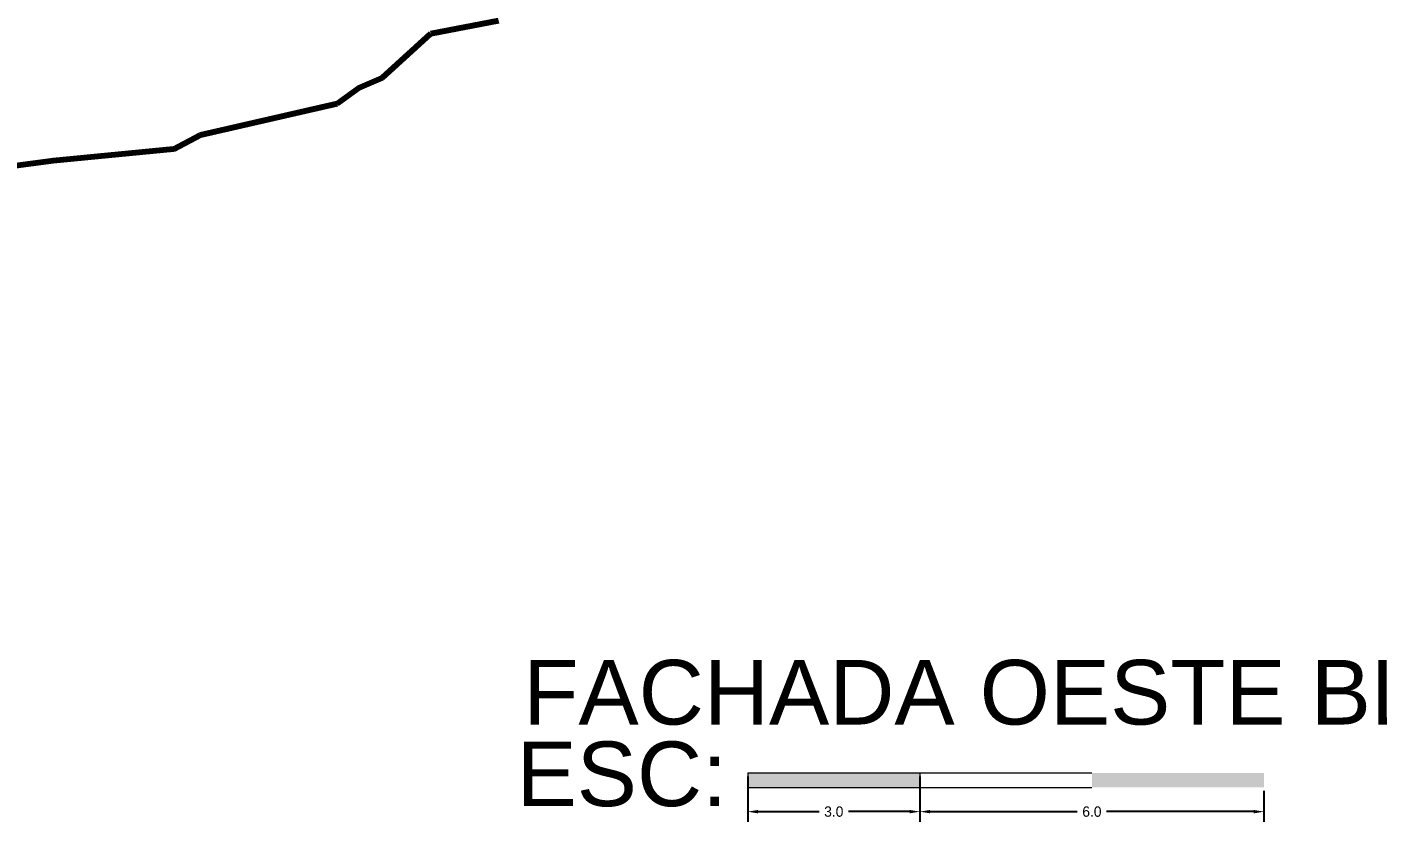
# Model space of a CAD drawing. Header units: metres. Extents: x -57 to 501, y 45 to 307.
# Drawn here: x 272.13 to 295.67, y 227.45 to 241.31 of the extents above; entities that cross this region are included whole.
import ezdxf

# ---------------------------------------------------------------- set-up
doc = ezdxf.new("R2010")
doc.units = ezdxf.units.M
doc.layers.add('Acotación', color=250, linetype='Continuous', lineweight=9)
doc.layers.add('Lámina', color=7, linetype='Continuous', lineweight=30)
doc.layers.add('atras', color=7, linetype='Continuous')
doc.styles.add('Anotativo', font='arial.ttf')
doc.dimstyles.get("Standard").update_dxf_attribs({"dimtxt": 0.18, "dimasz": 0.18, "dimexe": 0.18, "dimexo": 0.0625, "dimgap": 0.09, "dimtad": 0, "dimtih": 1, "dimtoh": 1, "dimdec": 1, "dimzin": 0, "dimdsep": 46, "dimtxsty": 'Standard', "dimcen": 0.09, "dimadec": 0, "dimazin": 0, "dimtfac": 1, "dimtdec": 1, "dimtofl": 0, "dimtmove": 0, "dimatfit": 3, "dimfxl": 1, "dimtolj": 1, "dimtzin": 0, "dimarcsym": 0})

# ---------------------------------------------------------------- blocks, each defined once
blk = doc.blocks.new('*D80')
at = {"layer": 'Acotación', "color": 0, "lineweight": -2, "transparency": 16777216}
for p, q in [((284.698, 228.239), (284.698, 227.448)), ((287.698, 228.239), (287.698, 227.448)), ((284.878, 227.628), (285.943, 227.628)), ((287.518, 227.628), (286.453, 227.628))]:
    blk.add_line(p, q, dxfattribs=at)
at = {"layer": 'Acotación', "color": 0, "transparency": 16777216}
for points in [[(284.878, 227.658), (284.878, 227.598), (284.698, 227.628)], [(287.518, 227.658), (287.518, 227.598), (287.698, 227.628)]]:
    blk.add_solid(points, dxfattribs=at)
at = {"layer": 'Defpoints', "color": 0, "transparency": 16777216}
for p in [(284.698, 228.302), (287.698, 228.302), (287.698, 227.628)]:
    blk.add_point(p, dxfattribs=at)
at = {"layer": 'Acotación', "color": 0, "transparency": 16777216, "insert": (286.198, 227.628), "char_height": 0.18, "attachment_point": 5}
blk.add_mtext('\\A1;3.0', dxfattribs=at)
blk = doc.blocks.new('*D81')
at = {"layer": 'Acotación', "color": 0, "lineweight": -2, "transparency": 16777216}
for p, q in [((287.698, 227.989), (287.698, 227.448)), ((293.698, 227.989), (293.698, 227.448)), ((287.878, 227.628), (290.443, 227.628)), ((293.518, 227.628), (290.953, 227.628))]:
    blk.add_line(p, q, dxfattribs=at)
at = {"layer": 'Acotación', "color": 0, "transparency": 16777216}
for points in [[(287.878, 227.658), (287.878, 227.598), (287.698, 227.628)], [(293.518, 227.658), (293.518, 227.598), (293.698, 227.628)]]:
    blk.add_solid(points, dxfattribs=at)
at = {"layer": 'Defpoints', "color": 0, "transparency": 16777216}
for p in [(287.698, 228.052), (293.698, 228.052), (293.698, 227.628)]:
    blk.add_point(p, dxfattribs=at)
at = {"layer": 'Acotación', "color": 0, "transparency": 16777216, "insert": (290.698, 227.628), "char_height": 0.18, "attachment_point": 5}
blk.add_mtext('\\A1;6.0', dxfattribs=at)

msp = doc.modelspace()

# ---------------------------------------------------------------- hatches: boundary and pattern name
at = {"layer": 'Acotación'}
h = msp.add_hatch(color=256, dxfattribs=at)
h.dxf.hatch_style = 1
h.paths.add_polyline_path([(287.698, 228.302), (284.698, 228.302), (284.698, 228.052), (287.698, 228.052)])
h.paths.add_polyline_path([(293.698, 228.302), (290.698, 228.302), (290.698, 228.052), (293.698, 228.052)])

# ---------------------------------------------------------------- linework, layer by layer
for p, q in [((284.698, 228.302), (287.698, 228.302)), ((284.698, 228.302), (284.698, 228.052)), ((287.698, 228.302), (290.698, 228.302)), ((287.698, 228.302), (287.698, 228.052)), ((284.698, 228.052), (287.698, 228.052)), ((287.698, 228.052), (290.698, 228.052))]:
    msp.add_line(p, q, dxfattribs=at)
at = {"layer": 'atras', "lineweight": 80}
for p, q in [((279.172, 241.191), (280.355, 241.423)), ((278.325, 240.422), (279.172, 241.191)), ((277.918, 240.245), (278.325, 240.422)), ((277.541, 239.975), (277.918, 240.245)), ((275.16, 239.429), (277.541, 239.975)), ((274.687, 239.179), (275.16, 239.429)), ((274.687, 239.179), (272.591, 238.975)), ((272.591, 238.975), (270.208, 238.658))]:
    msp.add_line(p, q, dxfattribs=at)

# ---------------------------------------------------------------- texts
at = {"layer": 'Lámina', "color": 7, "linetype": 'Continuous', "style": 'Anotativo'}
for s, height, p in [('FACHADA OESTE BLOQUE CULTURAL', 1.12652, (280.786, 229.147)), ('ESC:', 1.1265, (280.667, 227.724))]:
    msp.add_text(s, height=height, dxfattribs=at).set_placement(p)

# ---------------------------------------------------------------- dimensions: what is measured, and where the dimension line sits
at = {"layer": 'Acotación'}
for base, p1, p2, picture, middle in [((287.698, 227.628), (284.698, 228.302), (287.698, 228.302), '*D80', (286.198, 227.628)), ((293.698, 227.628), (287.698, 228.052), (293.698, 228.052), '*D81', (290.698, 227.628))]:
    dim = msp.add_linear_dim(base=base, p1=p1, p2=p2, dimstyle='Standard', dxfattribs=at)
    dim.commit()
    dim.dimension.update_dxf_attribs({"geometry": picture, "text_midpoint": middle})

doc.saveas('drawing.dxf')
